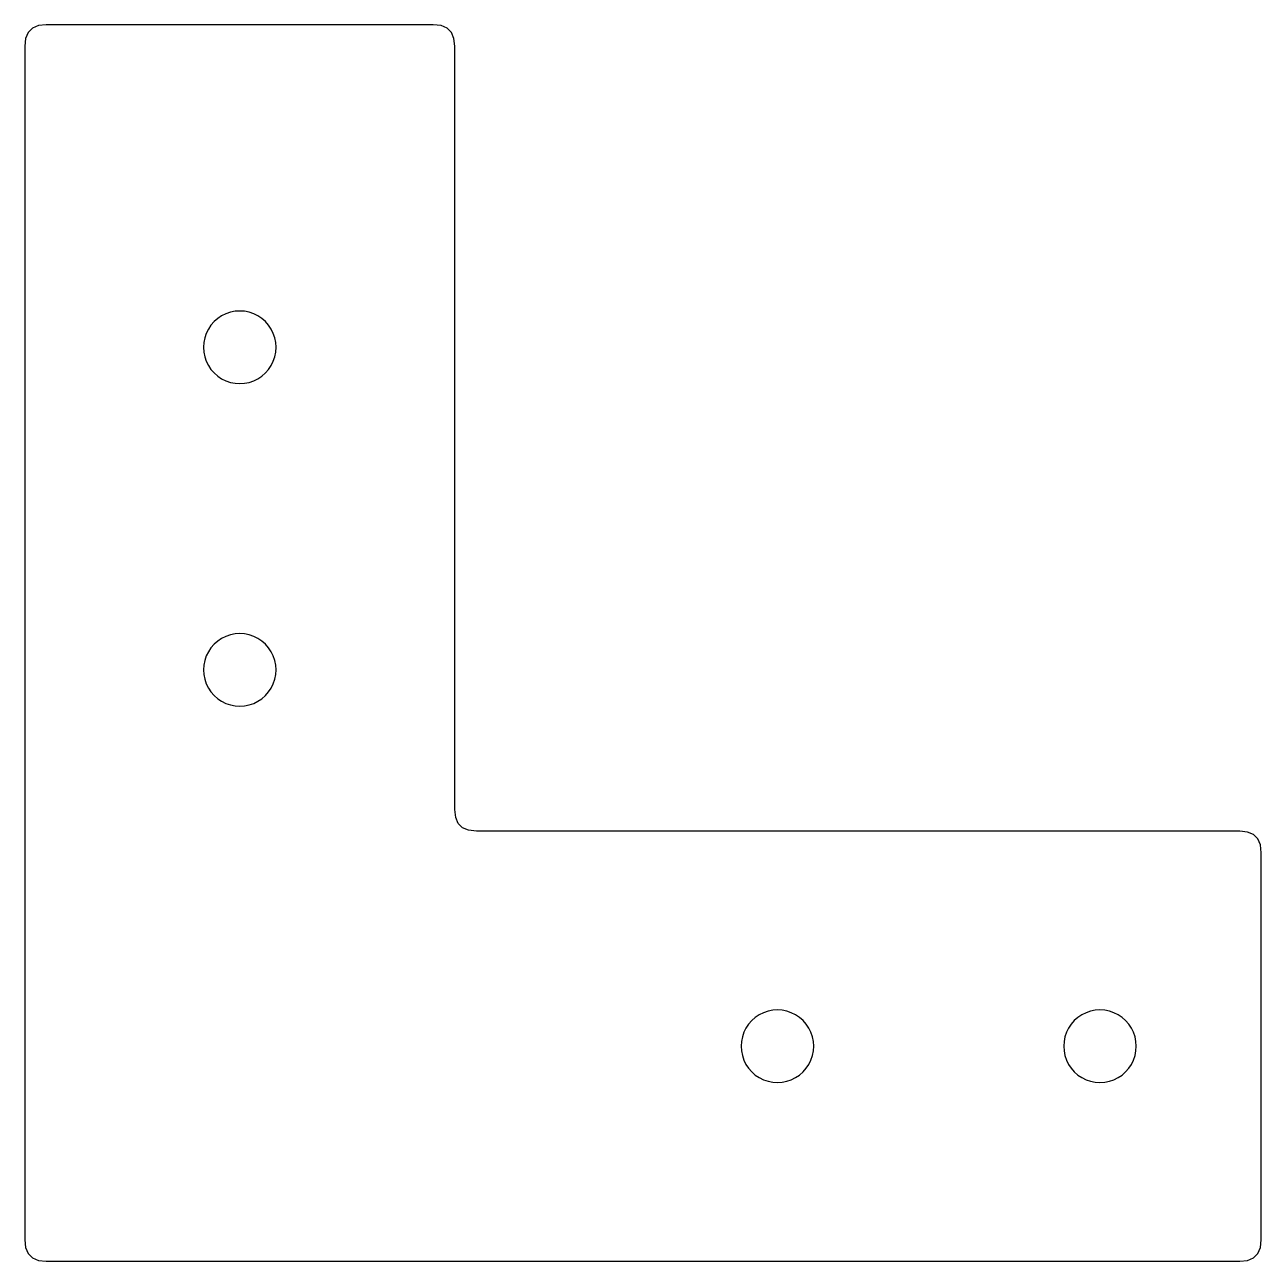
# Model space of a CAD drawing. Header units: millimetres. Extents: x -20 to 95, y -20 to 95.
import ezdxf

# ---------------------------------------------------------------- set-up
doc = ezdxf.new("R2010")
doc.units = ezdxf.units.MM

msp = doc.modelspace()

# ---------------------------------------------------------------- linework, layer by layer
at = {"layer": 'HOLES'}
for points in [[(3.375, 65), (3.3461, 65.4405), (3.26, 65.8735), (3.1181, 66.2916), (2.9228, 66.6875), (2.6776, 67.0546), (2.3865, 67.3865), (2.0546, 67.6776), (1.6875, 67.9228), (1.2916, 68.1181), (0.8735, 68.26), (0.4405, 68.3461), (0, 68.375), (-0.4405, 68.3461), (-0.8735, 68.26), (-1.2916, 68.1181), (-1.6875, 67.9228), (-2.0546, 67.6776), (-2.3865, 67.3865), (-2.6776, 67.0546), (-2.9228, 66.6875), (-3.1181, 66.2916), (-3.26, 65.8735), (-3.3461, 65.4405), (-3.375, 65), (-3.3461, 64.5595), (-3.26, 64.1265), (-3.1181, 63.7084), (-2.9228, 63.3125), (-2.6776, 62.9454), (-2.3865, 62.6135), (-2.0546, 62.3224), (-1.6875, 62.0772), (-1.2916, 61.8819), (-0.8735, 61.74), (-0.4405, 61.6539), (0, 61.625), (0.4405, 61.6539), (0.8735, 61.74), (1.2916, 61.8819), (1.6875, 62.0772), (2.0546, 62.3224), (2.3865, 62.6135), (2.6776, 62.9454), (2.9228, 63.3125), (3.1181, 63.7084), (3.26, 64.1265), (3.3461, 64.5595)], [(3.375, 35), (3.3461, 35.4405), (3.26, 35.8735), (3.1181, 36.2916), (2.9228, 36.6875), (2.6776, 37.0546), (2.3865, 37.3865), (2.0546, 37.6776), (1.6875, 37.9228), (1.2916, 38.1181), (0.8735, 38.26), (0.4405, 38.3461), (0, 38.375), (-0.4405, 38.3461), (-0.8735, 38.26), (-1.2916, 38.1181), (-1.6875, 37.9228), (-2.0546, 37.6776), (-2.3865, 37.3865), (-2.6776, 37.0546), (-2.9228, 36.6875), (-3.1181, 36.2916), (-3.26, 35.8735), (-3.3461, 35.4405), (-3.375, 35), (-3.3461, 34.5595), (-3.26, 34.1265), (-3.1181, 33.7084), (-2.9228, 33.3125), (-2.6776, 32.9454), (-2.3865, 32.6135), (-2.0546, 32.3224), (-1.6875, 32.0772), (-1.2916, 31.8819), (-0.8735, 31.74), (-0.4405, 31.6539), (0, 31.625), (0.4405, 31.6539), (0.8735, 31.74), (1.2916, 31.8819), (1.6875, 32.0772), (2.0546, 32.3224), (2.3865, 32.6135), (2.6776, 32.9454), (2.9228, 33.3125), (3.1181, 33.7084), (3.26, 34.1265), (3.3461, 34.5595)], [(53.375, 0), (53.3461, 0.4405), (53.26, 0.8735), (53.1181, 1.2916), (52.9228, 1.6875), (52.6776, 2.0546), (52.3865, 2.3865), (52.0546, 2.6776), (51.6875, 2.9228), (51.2916, 3.1181), (50.8735, 3.26), (50.4405, 3.3461), (50, 3.375), (49.5595, 3.3461), (49.1265, 3.26), (48.7084, 3.1181), (48.3125, 2.9228), (47.9454, 2.6776), (47.6135, 2.3865), (47.3224, 2.0546), (47.0772, 1.6875), (46.8819, 1.2916), (46.74, 0.8735), (46.6539, 0.4405), (46.625, 0), (46.6539, -0.4405), (46.74, -0.8735), (46.8819, -1.2916), (47.0772, -1.6875), (47.3224, -2.0546), (47.6135, -2.3865), (47.9454, -2.6776), (48.3125, -2.9228), (48.7084, -3.1181), (49.1265, -3.26), (49.5595, -3.3461), (50, -3.375), (50.4405, -3.3461), (50.8735, -3.26), (51.2916, -3.1181), (51.6875, -2.9228), (52.0546, -2.6776), (52.3865, -2.3865), (52.6776, -2.0546), (52.9228, -1.6875), (53.1181, -1.2916), (53.26, -0.8735), (53.3461, -0.4405)], [(83.375, 0), (83.3461, 0.4405), (83.26, 0.8735), (83.1181, 1.2916), (82.9228, 1.6875), (82.6776, 2.0546), (82.3865, 2.3865), (82.0546, 2.6776), (81.6875, 2.9228), (81.2916, 3.1181), (80.8735, 3.26), (80.4405, 3.3461), (80, 3.375), (79.5595, 3.3461), (79.1265, 3.26), (78.7084, 3.1181), (78.3125, 2.9228), (77.9454, 2.6776), (77.6135, 2.3865), (77.3224, 2.0546), (77.0772, 1.6875), (76.8819, 1.2916), (76.74, 0.8735), (76.6539, 0.4405), (76.625, 0), (76.6539, -0.4405), (76.74, -0.8735), (76.8819, -1.2916), (77.0772, -1.6875), (77.3224, -2.0546), (77.6135, -2.3865), (77.9454, -2.6776), (78.3125, -2.9228), (78.7084, -3.1181), (79.1265, -3.26), (79.5595, -3.3461), (80, -3.375), (80.4405, -3.3461), (80.8735, -3.26), (81.2916, -3.1181), (81.6875, -2.9228), (82.0546, -2.6776), (82.3865, -2.3865), (82.6776, -2.0546), (82.9228, -1.6875), (83.1181, -1.2916), (83.26, -0.8735), (83.3461, -0.4405)]]:
    msp.add_lwpolyline(points, close=True, dxfattribs=at)
at = {"layer": 'OUTLINE'}
msp.add_lwpolyline([(-20, -18), (-19.92, -18.72), (-19.68, -19.28), (-19.28, -19.68), (-18.72, -19.92), (-18, -20), (93, -20), (93.72, -19.92), (94.28, -19.68), (94.68, -19.28), (94.92, -18.72), (95, -18), (95, 18), (94.92, 18.72), (94.68, 19.28), (94.28, 19.68), (93.72, 19.92), (93, 20), (22, 20), (21.28, 20.08), (20.72, 20.32), (20.32, 20.72), (20.08, 21.28), (20, 22), (20, 93), (19.92, 93.72), (19.68, 94.28), (19.28, 94.68), (18.72, 94.92), (18, 95), (-18, 95), (-18.72, 94.92), (-19.28, 94.68), (-19.68, 94.28), (-19.92, 93.72), (-20, 93)], close=True, dxfattribs=at)

doc.saveas('drawing.dxf')
